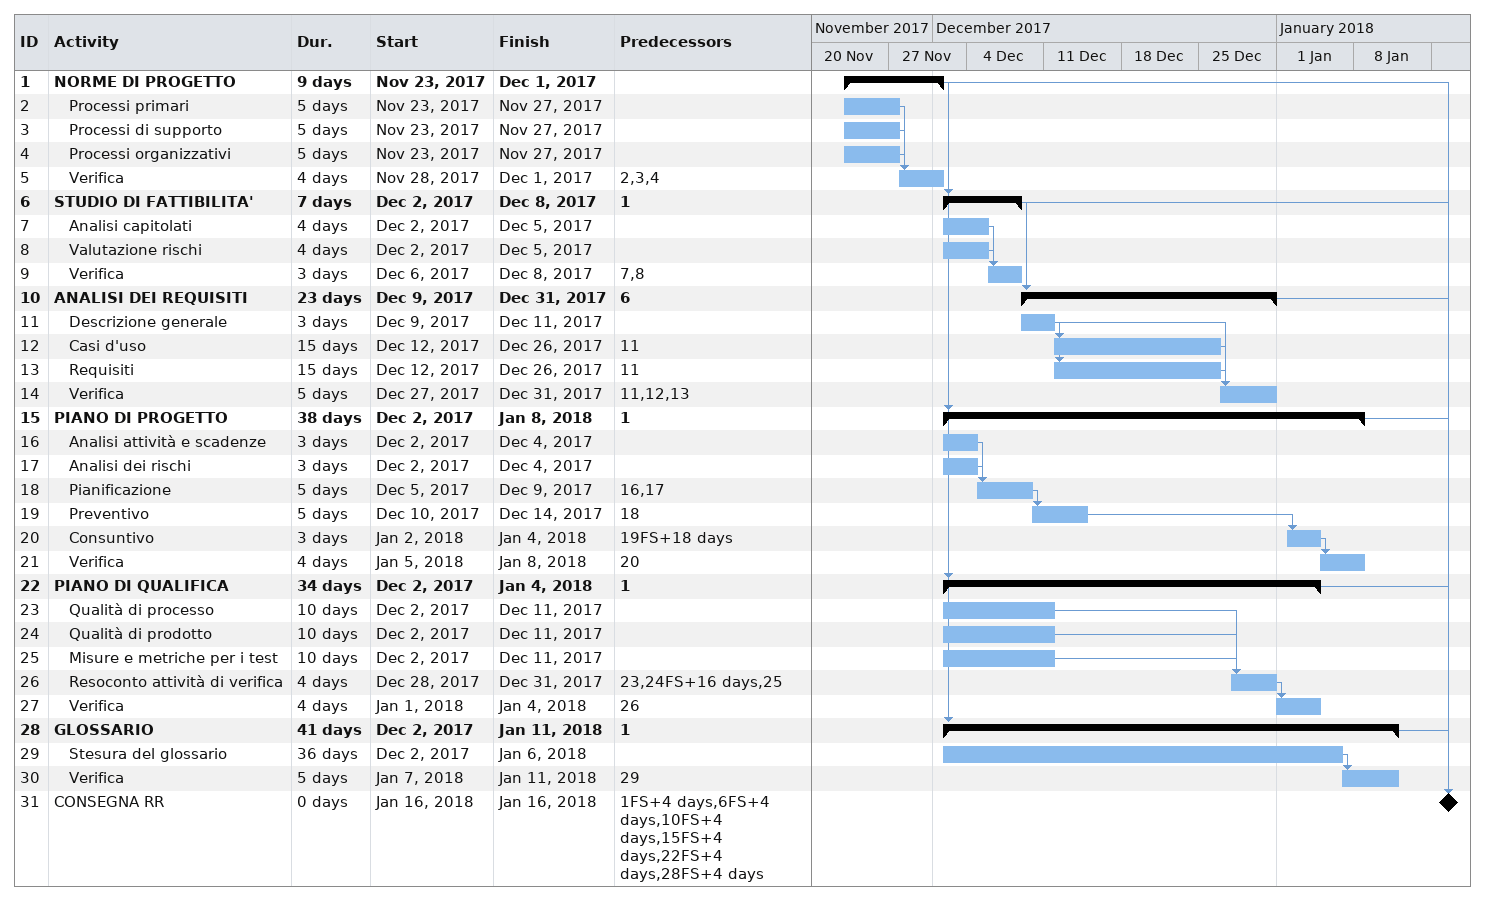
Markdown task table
| ID | Level | Task | Duration | Start | Finish | Predecessors |
|---|---|---|---|---|---|---|
| 1 | 1 | **NORME DI PROGETTO** | 9d | 2017-11-23 | 2017-12-01 |  |
| 2 | 2 | Processi primari | 5d | 2017-11-23 | 2017-11-27 |  |
| 3 | 2 | Processi di supporto | 5d | 2017-11-23 | 2017-11-27 |  |
| 4 | 2 | Processi organizzativi | 5d | 2017-11-23 | 2017-11-27 |  |
| 5 | 2 | Verifica | 4d | 2017-11-28 | 2017-12-01 | 2, 3, 4 |
| 6 | 1 | **STUDIO DI FATTIBILITA'** | 7d | 2017-12-02 | 2017-12-08 | 1 |
| 7 | 2 | Analisi capitolati | 4d | 2017-12-02 | 2017-12-05 |  |
| 8 | 2 | Valutazione rischi | 4d | 2017-12-02 | 2017-12-05 |  |
| 9 | 2 | Verifica | 3d | 2017-12-06 | 2017-12-08 | 7, 8 |
| 10 | 1 | **ANALISI DEI REQUISITI** | 23d | 2017-12-09 | 2017-12-31 | 6 |
| 11 | 2 | Descrizione generale | 3d | 2017-12-09 | 2017-12-11 |  |
| 12 | 2 | Casi d'uso | 15d | 2017-12-12 | 2017-12-26 | 11 |
| 13 | 2 | Requisiti | 15d | 2017-12-12 | 2017-12-26 | 11 |
| 14 | 2 | Verifica | 5d | 2017-12-27 | 2017-12-31 | 11, 12, 13 |
| 15 | 1 | **PIANO DI PROGETTO** | 38d | 2017-12-02 | 2018-01-08 | 1 |
| 16 | 2 | Analisi attività e scadenze | 3d | 2017-12-02 | 2017-12-04 |  |
| 17 | 2 | Analisi dei rischi | 3d | 2017-12-02 | 2017-12-04 |  |
| 18 | 2 | Pianificazione | 5d | 2017-12-05 | 2017-12-09 | 16, 17 |
| 19 | 2 | Preventivo | 5d | 2017-12-10 | 2017-12-14 | 18 |
| 20 | 2 | Consuntivo | 3d | 2018-01-02 | 2018-01-04 | 19FS+18d |
| 21 | 2 | Verifica | 4d | 2018-01-05 | 2018-01-08 | 20 |
| 22 | 1 | **PIANO DI QUALIFICA** | 34d | 2017-12-02 | 2018-01-04 | 1 |
| 23 | 2 | Qualità di processo | 10d | 2017-12-02 | 2017-12-11 |  |
| 24 | 2 | Qualità di prodotto | 10d | 2017-12-02 | 2017-12-11 |  |
| 25 | 2 | Misure e metriche per i test | 10d | 2017-12-02 | 2017-12-11 |  |
| 26 | 2 | Resoconto attività di verifica | 4d | 2017-12-28 | 2017-12-31 | 23, 24FS+16d, 25 |
| 27 | 2 | Verifica | 4d | 2018-01-01 | 2018-01-04 | 26 |
| 28 | 1 | **GLOSSARIO** | 41d | 2017-12-02 | 2018-01-11 | 1 |
| 29 | 2 | Stesura del glossario | 36d | 2017-12-02 | 2018-01-06 |  |
| 30 | 2 | Verifica | 5d | 2018-01-07 | 2018-01-11 | 29 |
| 31 | 1 | CONSEGNA RR | 0d | 2018-01-16 | 2018-01-16 | 1FS+4d, 6FS+4d, 10FS+4d, 15FS+4d, 22FS+4d, 28FS+4d |
